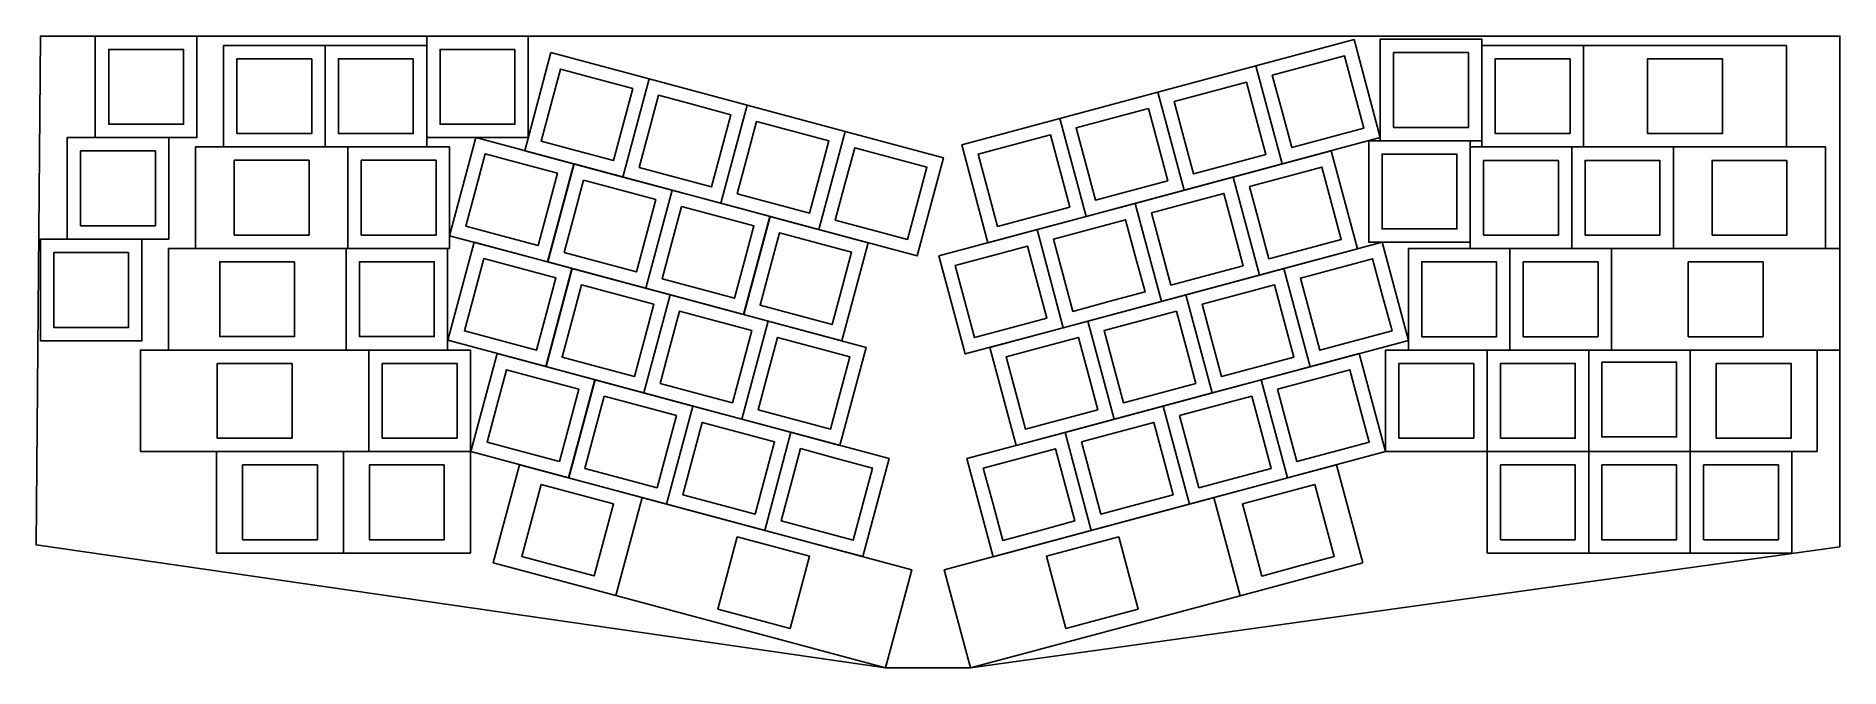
# Model space of a CAD drawing. Extents: x 81 to 419, y -209 to -91.
import ezdxf

# ---------------------------------------------------------------- set-up
doc = ezdxf.new("R2010")
doc.units = 0
doc.layers.add('_U_30EC_U_30A4_U_30E4_U_30', color=7, linetype='CONTINUOUS')

# ---------------------------------------------------------------- blocks, each defined once
blk = doc.blocks.new('BLOCK_2')
at = {"layer": '_U_30EC_U_30A4_U_30E4_U_30', "color": 18}
blk.add_lwpolyline([(258.38, -171.81), (265.15, -170), (271.91, -168.19), (273.72, -174.95), (275.53, -181.71), (268.77, -183.53), (262.01, -185.34), (260.2, -178.58), (258.38, -171.81), (258.38, -171.81)], dxfattribs=at)
blk = doc.blocks.new('BLOCK_3')
at = {"layer": '_U_30EC_U_30A4_U_30E4_U_30', "color": 18}
blk.add_lwpolyline([(276.74, -166.9), (283.5, -165.09), (290.26, -163.27), (292.07, -170.04), (293.88, -176.8), (287.12, -178.61), (280.36, -180.42), (278.55, -173.66), (276.74, -166.9), (276.74, -166.9)], dxfattribs=at)
blk = doc.blocks.new('BLOCK_4')
at = {"layer": '_U_30EC_U_30A4_U_30E4_U_30', "color": 18}
blk.add_lwpolyline([(295.09, -161.98), (301.85, -160.17), (308.61, -158.36), (310.42, -165.12), (312.24, -171.88), (305.47, -173.69), (298.71, -175.5), (296.9, -168.74), (295.09, -161.98), (295.09, -161.98)], dxfattribs=at)
blk = doc.blocks.new('BLOCK_5')
at = {"layer": '_U_30EC_U_30A4_U_30E4_U_30', "color": 18}
blk.add_lwpolyline([(313.44, -157.06), (320.2, -155.25), (326.96, -153.44), (328.78, -160.2), (330.59, -166.96), (323.83, -168.77), (317.06, -170.59), (315.25, -163.82), (313.44, -157.06), (313.44, -157.06)], dxfattribs=at)
blk = doc.blocks.new('BLOCK_6')
at = {"layer": '_U_30EC_U_30A4_U_30E4_U_30', "color": 18}
blk.add_lwpolyline([(266.27, -164.53), (264.45, -157.76), (262.64, -151), (269.4, -149.19), (276.17, -147.38), (277.98, -154.14), (279.79, -160.9), (273.03, -162.71), (266.27, -164.53), (266.27, -164.53)], dxfattribs=at)
blk = doc.blocks.new('BLOCK_7')
at = {"layer": '_U_30EC_U_30A4_U_30E4_U_30', "color": 18}
blk.add_lwpolyline([(302.97, -154.69), (301.16, -147.93), (299.35, -141.17), (306.11, -139.36), (312.87, -137.54), (314.68, -144.31), (316.49, -151.07), (309.73, -152.88), (302.97, -154.69), (302.97, -154.69)], dxfattribs=at)
blk = doc.blocks.new('BLOCK_8')
at = {"layer": '_U_30EC_U_30A4_U_30E4_U_30', "color": 18}
blk.add_lwpolyline([(284.62, -159.61), (282.81, -152.85), (280.99, -146.09), (287.76, -144.27), (294.52, -142.46), (296.33, -149.22), (298.14, -155.98), (291.38, -157.8), (284.62, -159.61), (284.62, -159.61)], dxfattribs=at)
blk = doc.blocks.new('BLOCK_9')
at = {"layer": '_U_30EC_U_30A4_U_30E4_U_30', "color": 18}
blk.add_lwpolyline([(334.85, -146.15), (328.08, -147.96), (321.32, -149.77), (319.51, -143.01), (317.7, -136.25), (324.46, -134.44), (331.22, -132.63), (333.03, -139.39), (334.85, -146.15), (334.85, -146.15)], dxfattribs=at)
blk = doc.blocks.new('BLOCK_10')
at = {"layer": '_U_30EC_U_30A4_U_30E4_U_30', "color": 18}
blk.add_lwpolyline([(256.76, -147.4), (254.95, -140.64), (253.14, -133.88), (259.9, -132.07), (266.66, -130.26), (268.47, -137.02), (270.28, -143.78), (263.52, -145.59), (256.76, -147.4), (256.76, -147.4)], dxfattribs=at)
blk = doc.blocks.new('BLOCK_11')
at = {"layer": '_U_30EC_U_30A4_U_30E4_U_30', "color": 18}
blk.add_lwpolyline([(293.47, -137.57), (291.65, -130.81), (289.84, -124.05), (296.6, -122.23), (303.36, -120.42), (305.18, -127.18), (306.99, -133.94), (300.23, -135.76), (293.47, -137.57), (293.47, -137.57)], dxfattribs=at)
blk = doc.blocks.new('BLOCK_12')
at = {"layer": '_U_30EC_U_30A4_U_30E4_U_30', "color": 18}
blk.add_lwpolyline([(275.11, -142.49), (273.3, -135.72), (271.49, -128.96), (278.25, -127.15), (285.01, -125.34), (286.82, -132.1), (288.64, -138.86), (281.87, -140.67), (275.11, -142.49), (275.11, -142.49)], dxfattribs=at)
blk = doc.blocks.new('BLOCK_13')
at = {"layer": '_U_30EC_U_30A4_U_30E4_U_30', "color": 18}
blk.add_lwpolyline([(325.34, -129.03), (318.58, -130.84), (311.82, -132.65), (310.01, -125.89), (308.19, -119.13), (314.96, -117.32), (321.72, -115.5), (323.53, -122.27), (325.34, -129.03), (325.34, -129.03)], dxfattribs=at)
blk = doc.blocks.new('BLOCK_14')
at = {"layer": '_U_30EC_U_30A4_U_30E4_U_30', "color": 18}
blk.add_lwpolyline([(261.02, -126.59), (259.21, -119.83), (257.4, -113.07), (264.16, -111.26), (270.92, -109.44), (272.73, -116.21), (274.54, -122.97), (267.78, -124.78), (261.02, -126.59), (261.02, -126.59)], dxfattribs=at)
blk = doc.blocks.new('BLOCK_15')
at = {"layer": '_U_30EC_U_30A4_U_30E4_U_30', "color": 18}
blk.add_lwpolyline([(297.72, -116.76), (295.91, -109.99), (294.1, -103.23), (300.86, -101.42), (307.62, -99.61), (309.44, -106.37), (311.25, -113.13), (304.49, -114.94), (297.72, -116.76), (297.72, -116.76)], dxfattribs=at)
blk = doc.blocks.new('BLOCK_16')
at = {"layer": '_U_30EC_U_30A4_U_30E4_U_30', "color": 18}
blk.add_lwpolyline([(279.37, -121.67), (277.56, -114.91), (275.75, -108.15), (282.51, -106.34), (289.27, -104.53), (291.08, -111.29), (292.89, -118.05), (286.13, -119.86), (279.37, -121.67), (279.37, -121.67)], dxfattribs=at)
blk = doc.blocks.new('BLOCK_17')
at = {"layer": '_U_30EC_U_30A4_U_30E4_U_30', "color": 18}
blk.add_lwpolyline([(329.6, -108.22), (322.84, -110.03), (316.08, -111.84), (314.27, -105.08), (312.45, -98.32), (319.22, -96.5), (325.98, -94.69), (327.79, -101.45), (329.6, -108.22), (329.6, -108.22)], dxfattribs=at)
blk = doc.blocks.new('BLOCK_18')
at = {"layer": '_U_30EC_U_30A4_U_30E4_U_30', "color": 18}
blk.add_lwpolyline([(350.15, -166.23), (343.15, -166.23), (336.15, -166.23), (336.15, -159.23), (336.15, -152.23), (343.15, -152.23), (350.15, -152.23), (350.15, -159.23), (350.15, -166.23), (350.15, -166.23)], dxfattribs=at)
blk = doc.blocks.new('BLOCK_19')
at = {"layer": '_U_30EC_U_30A4_U_30E4_U_30', "color": 18}
blk.add_lwpolyline([(369.15, -166.23), (362.15, -166.23), (355.15, -166.23), (355.15, -159.23), (355.15, -152.23), (362.15, -152.23), (369.15, -152.23), (369.15, -159.23), (369.15, -166.23), (369.15, -166.23)], dxfattribs=at)
blk = doc.blocks.new('BLOCK_20')
at = {"layer": '_U_30EC_U_30A4_U_30E4_U_30', "color": 18}
blk.add_lwpolyline([(354.41, -147.23), (347.41, -147.23), (340.41, -147.23), (340.41, -140.23), (340.41, -133.23), (347.41, -133.23), (354.41, -133.23), (354.41, -140.23), (354.41, -147.23), (354.41, -147.23)], dxfattribs=at)
blk = doc.blocks.new('BLOCK_21')
at = {"layer": '_U_30EC_U_30A4_U_30E4_U_30', "color": 18}
blk.add_lwpolyline([(373.41, -147.23), (366.41, -147.23), (359.41, -147.23), (359.41, -140.23), (359.41, -133.23), (366.41, -133.23), (373.41, -133.23), (373.41, -140.23), (373.41, -147.23), (373.41, -147.23)], dxfattribs=at)
blk = doc.blocks.new('BLOCK_22')
at = {"layer": '_U_30EC_U_30A4_U_30E4_U_30', "color": 18}
blk.add_lwpolyline([(346.99, -127.07), (339.99, -127.07), (332.99, -127.07), (332.99, -120.07), (332.99, -113.07), (339.99, -113.07), (346.99, -113.07), (346.99, -120.07), (346.99, -127.07), (346.99, -127.07)], dxfattribs=at)
blk = doc.blocks.new('BLOCK_23')
at = {"layer": '_U_30EC_U_30A4_U_30E4_U_30', "color": 18}
blk.add_lwpolyline([(365.99, -128.23), (358.99, -128.23), (351.99, -128.23), (351.99, -121.23), (351.99, -114.23), (358.99, -114.23), (365.99, -114.23), (365.99, -121.23), (365.99, -128.23), (365.99, -128.23)], dxfattribs=at)
blk = doc.blocks.new('BLOCK_24')
at = {"layer": '_U_30EC_U_30A4_U_30E4_U_30', "color": 18}
blk.add_lwpolyline([(384.99, -128.23), (377.99, -128.23), (370.99, -128.23), (370.99, -121.23), (370.99, -114.23), (377.99, -114.23), (384.99, -114.23), (384.99, -121.23), (384.99, -128.23), (384.99, -128.23)], dxfattribs=at)
blk = doc.blocks.new('BLOCK_25')
at = {"layer": '_U_30EC_U_30A4_U_30E4_U_30', "color": 18}
blk.add_lwpolyline([(349.16, -108.07), (342.16, -108.07), (335.16, -108.07), (335.16, -101.07), (335.16, -94.07), (342.16, -94.07), (349.16, -94.07), (349.16, -101.07), (349.16, -108.07), (349.16, -108.07)], dxfattribs=at)
blk = doc.blocks.new('BLOCK_26')
at = {"layer": '_U_30EC_U_30A4_U_30E4_U_30', "color": 18}
blk.add_lwpolyline([(368.16, -109.23), (361.16, -109.23), (354.16, -109.23), (354.16, -102.23), (354.16, -95.23), (361.16, -95.23), (368.16, -95.23), (368.16, -102.23), (368.16, -109.23), (368.16, -109.23)], dxfattribs=at)
blk = doc.blocks.new('BLOCK_27')
at = {"layer": '_U_30EC_U_30A4_U_30E4_U_30', "color": 18}
blk.add_lwpolyline([(396.66, -109.23), (389.66, -109.23), (382.66, -109.23), (382.66, -102.23), (382.66, -95.23), (389.66, -95.23), (396.66, -95.23), (396.66, -102.23), (396.66, -109.23), (396.66, -109.23)], dxfattribs=at)
blk = doc.blocks.new('BLOCK_28')
at = {"layer": '_U_30EC_U_30A4_U_30E4_U_30', "color": 18}
blk.add_lwpolyline([(409.53, -166.23), (402.53, -166.23), (395.53, -166.23), (395.53, -159.23), (395.53, -152.23), (402.53, -152.23), (409.53, -152.23), (409.53, -159.23), (409.53, -166.23), (409.53, -166.23)], dxfattribs=at)
blk = doc.blocks.new('BLOCK_29')
at = {"layer": '_U_30EC_U_30A4_U_30E4_U_30', "color": 18}
blk.add_lwpolyline([(404.28, -147.23), (397.28, -147.23), (390.28, -147.23), (390.28, -140.23), (390.28, -133.23), (397.28, -133.23), (404.28, -133.23), (404.28, -140.23), (404.28, -147.23), (404.28, -147.23)], dxfattribs=at)
blk = doc.blocks.new('BLOCK_30')
at = {"layer": '_U_30EC_U_30A4_U_30E4_U_30', "color": 18}
blk.add_lwpolyline([(287.33, -198.22), (280.57, -200.03), (273.81, -201.85), (272, -195.08), (270.18, -188.32), (276.95, -186.51), (283.71, -184.7), (285.52, -191.46), (287.33, -198.22), (287.33, -198.22)], dxfattribs=at)
blk = doc.blocks.new('BLOCK_31')
at = {"layer": '_U_30EC_U_30A4_U_30E4_U_30', "color": 18}
blk.add_lwpolyline([(306.89, -178.49), (313.65, -176.68), (320.41, -174.86), (322.22, -181.63), (324.03, -188.39), (317.27, -190.2), (310.51, -192.01), (308.7, -185.25), (306.89, -178.49), (306.89, -178.49)], dxfattribs=at)
blk = doc.blocks.new('BLOCK_32')
at = {"layer": '_U_30EC_U_30A4_U_30E4_U_30', "color": 18}
blk.add_lwpolyline([(374.09, -151.98), (381.09, -151.98), (388.09, -151.98), (388.09, -158.98), (388.09, -165.98), (381.09, -165.98), (374.09, -165.98), (374.09, -158.98), (374.09, -151.98), (374.09, -151.98)], dxfattribs=at)
blk = doc.blocks.new('BLOCK_33')
at = {"layer": '_U_30EC_U_30A4_U_30E4_U_30', "color": 18}
blk.add_lwpolyline([(374.09, -171.23), (381.09, -171.23), (388.09, -171.23), (388.09, -178.23), (388.09, -185.23), (381.09, -185.23), (374.09, -185.23), (374.09, -178.23), (374.09, -171.23), (374.09, -171.23)], dxfattribs=at)
blk = doc.blocks.new('BLOCK_34')
at = {"layer": '_U_30EC_U_30A4_U_30E4_U_30', "color": 18}
blk.add_lwpolyline([(393.15, -171.23), (400.15, -171.23), (407.15, -171.23), (407.15, -178.23), (407.15, -185.23), (400.15, -185.23), (393.15, -185.23), (393.15, -178.23), (393.15, -171.23), (393.15, -171.23)], dxfattribs=at)
blk = doc.blocks.new('BLOCK_35')
at = {"layer": '_U_30EC_U_30A4_U_30E4_U_30', "color": 18}
blk.add_lwpolyline([(355.15, -171.23), (362.15, -171.23), (369.15, -171.23), (369.15, -178.23), (369.15, -185.23), (362.15, -185.23), (355.15, -185.23), (355.15, -178.23), (355.15, -171.23), (355.15, -171.23)], dxfattribs=at)
blk = doc.blocks.new('BLOCK_36')
at = {"layer": '_U_30EC_U_30A4_U_30E4_U_30', "color": 18}
blk.add_lwpolyline([(408.74, -114.23), (401.74, -114.23), (394.74, -114.23), (394.74, -121.23), (394.74, -128.23), (401.74, -128.23), (408.74, -128.23), (408.74, -121.23), (408.74, -114.23), (408.74, -114.23)], dxfattribs=at)
blk = doc.blocks.new('BLOCK_37')
at = {"layer": '_U_30EC_U_30A4_U_30E4_U_30', "color": 18}
blk.add_lwpolyline([(273.67, -165.13), (278.59, -183.48), (260.24, -188.4), (255.32, -170.05), (273.67, -165.13)], dxfattribs=at)
blk = doc.blocks.new('BLOCK_38')
at = {"layer": '_U_30EC_U_30A4_U_30E4_U_30', "color": 18}
blk.add_lwpolyline([(292.03, -160.21), (296.94, -178.56), (278.59, -183.48), (273.67, -165.13), (292.03, -160.21)], dxfattribs=at)
blk = doc.blocks.new('BLOCK_39')
at = {"layer": '_U_30EC_U_30A4_U_30E4_U_30', "color": 18}
blk.add_lwpolyline([(310.38, -155.29), (315.3, -173.65), (296.94, -178.56), (292.03, -160.21), (310.38, -155.29)], dxfattribs=at)
blk = doc.blocks.new('BLOCK_40')
at = {"layer": '_U_30EC_U_30A4_U_30E4_U_30', "color": 18}
blk.add_lwpolyline([(328.73, -150.38), (333.65, -168.73), (315.3, -173.65), (310.38, -155.29), (328.73, -150.38)], dxfattribs=at)
blk = doc.blocks.new('BLOCK_41')
at = {"layer": '_U_30EC_U_30A4_U_30E4_U_30', "color": 18}
blk.add_lwpolyline([(282.85, -162.67), (264.5, -167.59), (259.58, -149.24), (277.93, -144.32), (282.85, -162.67)], dxfattribs=at)
blk = doc.blocks.new('BLOCK_42')
at = {"layer": '_U_30EC_U_30A4_U_30E4_U_30', "color": 18}
blk.add_lwpolyline([(301.2, -157.75), (282.85, -162.67), (277.93, -144.32), (296.29, -139.4), (301.2, -157.75)], dxfattribs=at)
blk = doc.blocks.new('BLOCK_43')
at = {"layer": '_U_30EC_U_30A4_U_30E4_U_30', "color": 18}
blk.add_lwpolyline([(319.56, -152.84), (301.2, -157.75), (296.29, -139.4), (314.64, -134.48), (319.56, -152.84)], dxfattribs=at)
blk = doc.blocks.new('BLOCK_44')
at = {"layer": '_U_30EC_U_30A4_U_30E4_U_30', "color": 18}
blk.add_lwpolyline([(337.91, -147.92), (319.56, -152.84), (314.64, -134.48), (332.99, -129.57), (337.91, -147.92)], dxfattribs=at)
blk = doc.blocks.new('BLOCK_45')
at = {"layer": '_U_30EC_U_30A4_U_30E4_U_30', "color": 18}
blk.add_lwpolyline([(273.34, -145.55), (254.99, -150.46), (250.07, -132.11), (268.43, -127.19), (273.34, -145.55)], dxfattribs=at)
blk = doc.blocks.new('BLOCK_46')
at = {"layer": '_U_30EC_U_30A4_U_30E4_U_30', "color": 18}
blk.add_lwpolyline([(291.7, -140.63), (273.34, -145.55), (268.43, -127.19), (286.78, -122.28), (291.7, -140.63)], dxfattribs=at)
blk = doc.blocks.new('BLOCK_47')
at = {"layer": '_U_30EC_U_30A4_U_30E4_U_30', "color": 18}
blk.add_lwpolyline([(310.05, -135.71), (291.7, -140.63), (286.78, -122.28), (305.13, -117.36), (310.05, -135.71)], dxfattribs=at)
blk = doc.blocks.new('BLOCK_48')
at = {"layer": '_U_30EC_U_30A4_U_30E4_U_30', "color": 18}
blk.add_lwpolyline([(328.4, -130.79), (310.05, -135.71), (305.13, -117.36), (323.49, -112.44), (328.4, -130.79)], dxfattribs=at)
blk = doc.blocks.new('BLOCK_49')
at = {"layer": '_U_30EC_U_30A4_U_30E4_U_30', "color": 18}
blk.add_lwpolyline([(277.6, -124.74), (259.25, -129.65), (254.33, -111.3), (272.69, -106.38), (277.6, -124.74)], dxfattribs=at)
blk = doc.blocks.new('BLOCK_50')
at = {"layer": '_U_30EC_U_30A4_U_30E4_U_30', "color": 18}
blk.add_lwpolyline([(295.96, -119.82), (277.6, -124.74), (272.69, -106.38), (291.04, -101.47), (295.96, -119.82)], dxfattribs=at)
blk = doc.blocks.new('BLOCK_51')
at = {"layer": '_U_30EC_U_30A4_U_30E4_U_30', "color": 18}
blk.add_lwpolyline([(314.31, -114.9), (295.96, -119.82), (291.04, -101.47), (309.39, -96.55), (314.31, -114.9)], dxfattribs=at)
blk = doc.blocks.new('BLOCK_52')
at = {"layer": '_U_30EC_U_30A4_U_30E4_U_30', "color": 18}
blk.add_lwpolyline([(332.66, -109.98), (314.31, -114.9), (309.39, -96.55), (327.74, -91.63), (332.66, -109.98)], dxfattribs=at)
blk = doc.blocks.new('BLOCK_53')
at = {"layer": '_U_30EC_U_30A4_U_30E4_U_30', "color": 18}
blk.add_lwpolyline([(352.65, -168.73), (333.65, -168.73), (333.65, -149.73), (352.65, -149.73), (352.65, -168.73)], dxfattribs=at)
blk = doc.blocks.new('BLOCK_54')
at = {"layer": '_U_30EC_U_30A4_U_30E4_U_30', "color": 18}
blk.add_lwpolyline([(352.65, -149.73), (371.65, -149.73), (371.65, -168.73), (352.65, -168.73), (352.65, -149.73)], dxfattribs=at)
blk = doc.blocks.new('BLOCK_55')
at = {"layer": '_U_30EC_U_30A4_U_30E4_U_30', "color": 18}
blk.add_lwpolyline([(356.91, -130.73), (356.91, -149.73), (337.91, -149.73), (337.91, -130.73), (356.91, -130.73)], dxfattribs=at)
blk = doc.blocks.new('BLOCK_56')
at = {"layer": '_U_30EC_U_30A4_U_30E4_U_30', "color": 18}
blk.add_lwpolyline([(375.91, -130.73), (375.91, -149.73), (356.91, -149.73), (356.91, -130.73), (375.91, -130.73)], dxfattribs=at)
blk = doc.blocks.new('BLOCK_57')
at = {"layer": '_U_30EC_U_30A4_U_30E4_U_30', "color": 18}
blk.add_lwpolyline([(349.49, -110.57), (349.49, -129.57), (330.49, -129.57), (330.49, -110.57), (349.49, -110.57)], dxfattribs=at)
blk = doc.blocks.new('BLOCK_58')
at = {"layer": '_U_30EC_U_30A4_U_30E4_U_30', "color": 18}
blk.add_lwpolyline([(368.49, -111.73), (368.49, -130.73), (349.49, -130.73), (349.49, -111.73), (368.49, -111.73)], dxfattribs=at)
blk = doc.blocks.new('BLOCK_59')
at = {"layer": '_U_30EC_U_30A4_U_30E4_U_30', "color": 18}
blk.add_lwpolyline([(387.49, -130.73), (387.49, -111.73)], dxfattribs=at)
blk = doc.blocks.new('BLOCK_60')
at = {"layer": '_U_30EC_U_30A4_U_30E4_U_30', "color": 18}
blk.add_lwpolyline([(368.49, -111.73), (368.49, -130.73)], dxfattribs=at)
blk = doc.blocks.new('BLOCK_61')
at = {"layer": '_U_30EC_U_30A4_U_30E4_U_30', "color": 18}
blk.add_lwpolyline([(387.49, -111.73), (368.49, -111.73)], dxfattribs=at)
blk = doc.blocks.new('BLOCK_62')
at = {"layer": '_U_30EC_U_30A4_U_30E4_U_30', "color": 18}
blk.add_lwpolyline([(368.49, -130.73), (387.49, -130.73)], dxfattribs=at)
blk = doc.blocks.new('BLOCK_63')
at = {"layer": '_U_30EC_U_30A4_U_30E4_U_30', "color": 18}
blk.add_lwpolyline([(351.66, -91.57), (351.66, -110.57), (332.66, -110.57), (332.66, -91.57), (351.66, -91.57)], dxfattribs=at)
blk = doc.blocks.new('BLOCK_64')
at = {"layer": '_U_30EC_U_30A4_U_30E4_U_30', "color": 18}
blk.add_lwpolyline([(370.66, -92.73), (370.66, -111.73), (351.66, -111.73), (351.66, -92.73), (370.66, -92.73)], dxfattribs=at)
blk = doc.blocks.new('BLOCK_65')
at = {"layer": '_U_30EC_U_30A4_U_30E4_U_30', "color": 18}
blk.add_lwpolyline([(370.66, -92.73), (370.66, -111.73)], dxfattribs=at)
blk = doc.blocks.new('BLOCK_66')
at = {"layer": '_U_30EC_U_30A4_U_30E4_U_30', "color": 18}
blk.add_lwpolyline([(408.66, -92.73), (370.66, -92.73)], dxfattribs=at)
blk = doc.blocks.new('BLOCK_67')
at = {"layer": '_U_30EC_U_30A4_U_30E4_U_30', "color": 18}
blk.add_lwpolyline([(370.66, -111.73), (387.49, -111.73)], dxfattribs=at)
blk = doc.blocks.new('BLOCK_68')
at = {"layer": '_U_30EC_U_30A4_U_30E4_U_30', "color": 18}
blk.add_lwpolyline([(414.4, -168.73), (390.65, -168.73), (390.65, -149.73), (414.4, -149.73), (414.4, -168.73)], dxfattribs=at)
blk = doc.blocks.new('BLOCK_69')
at = {"layer": '_U_30EC_U_30A4_U_30E4_U_30', "color": 18}
blk.add_lwpolyline([(418.66, -149.73), (375.91, -149.73), (375.91, -130.73), (418.66, -130.73), (418.66, -149.73)], dxfattribs=at)
blk = doc.blocks.new('BLOCK_70')
at = {"layer": '_U_30EC_U_30A4_U_30E4_U_30', "color": 18}
blk.add_lwpolyline([(387.49, -130.73), (415.99, -130.73)], dxfattribs=at)
blk = doc.blocks.new('BLOCK_71')
at = {"layer": '_U_30EC_U_30A4_U_30E4_U_30', "color": 18}
blk.add_lwpolyline([(387.49, -111.73), (387.49, -130.73)], dxfattribs=at)
blk = doc.blocks.new('BLOCK_72')
at = {"layer": '_U_30EC_U_30A4_U_30E4_U_30', "color": 18}
blk.add_lwpolyline([(415.99, -130.73), (415.99, -111.73)], dxfattribs=at)
blk = doc.blocks.new('BLOCK_73')
at = {"layer": '_U_30EC_U_30A4_U_30E4_U_30', "color": 18}
blk.add_lwpolyline([(408.66, -92.73), (408.66, -111.73)], dxfattribs=at)
blk = doc.blocks.new('BLOCK_74')
at = {"layer": '_U_30EC_U_30A4_U_30E4_U_30', "color": 18}
blk.add_lwpolyline([(306.45, -195.69), (255.98, -209.21), (251.06, -190.86), (301.53, -177.34), (306.45, -195.69)], dxfattribs=at)
blk = doc.blocks.new('BLOCK_75')
at = {"layer": '_U_30EC_U_30A4_U_30E4_U_30', "color": 18}
blk.add_lwpolyline([(329.39, -189.54), (306.45, -195.69), (301.53, -177.34), (324.47, -171.19), (329.39, -189.54)], dxfattribs=at)
blk = doc.blocks.new('BLOCK_76')
at = {"layer": '_U_30EC_U_30A4_U_30E4_U_30', "color": 18}
blk.add_lwpolyline([(371.65, -168.73), (371.65, -149.73), (390.65, -149.73), (390.65, -168.73), (371.65, -168.73)], dxfattribs=at)
blk = doc.blocks.new('BLOCK_77')
at = {"layer": '_U_30EC_U_30A4_U_30E4_U_30', "color": 18}
blk.add_lwpolyline([(371.65, -187.73), (371.65, -168.73), (390.65, -168.73), (390.65, -187.73), (371.65, -187.73)], dxfattribs=at)
blk = doc.blocks.new('BLOCK_78')
at = {"layer": '_U_30EC_U_30A4_U_30E4_U_30', "color": 18}
blk.add_lwpolyline([(390.65, -187.73), (390.65, -168.73), (409.65, -168.73), (409.65, -187.73), (390.65, -187.73)], dxfattribs=at)
blk = doc.blocks.new('BLOCK_79')
at = {"layer": '_U_30EC_U_30A4_U_30E4_U_30', "color": 18}
blk.add_lwpolyline([(352.65, -187.73), (352.65, -168.73), (371.65, -168.73), (371.65, -187.73), (352.65, -187.73)], dxfattribs=at)
blk = doc.blocks.new('BLOCK_80')
at = {"layer": '_U_30EC_U_30A4_U_30E4_U_30', "color": 18}
blk.add_lwpolyline([(387.49, -111.73), (415.99, -111.73)], dxfattribs=at)

msp = doc.modelspace()

# ---------------------------------------------------------------- linework, layer by layer
at = {"layer": '_U_30EC_U_30A4_U_30E4_U_30', "color": 18}
for points in [[(418.66, -186.55), (255.98, -209.2), (240.08, -209.2), (81.14, -186.19), (81.96, -90.98), (418.66, -90.98), (418.66, -186.55)], [(92.23, -109.98), (92.23, -90.98), (111.23, -90.98), (111.23, -109.98), (92.23, -109.98)], [(154.23, -109.98), (154.23, -90.98), (173.23, -90.98), (173.23, -109.98), (154.23, -109.98)], [(94.73, -107.48), (101.73, -107.48), (108.73, -107.48), (108.73, -100.48), (108.73, -93.48), (101.73, -93.48), (94.73, -93.48), (94.73, -100.48), (94.73, -107.48), (94.73, -107.48)], [(116.23, -111.72), (116.23, -92.72), (135.23, -92.72), (135.23, -111.72), (116.23, -111.72)], [(135.23, -111.72), (135.23, -92.72), (154.23, -92.72), (154.23, -111.72), (135.23, -111.72)], [(170.73, -93.48), (163.73, -93.48), (156.73, -93.48), (156.73, -100.48), (156.73, -107.48), (163.73, -107.48), (170.73, -107.48), (170.73, -100.48), (170.73, -93.48), (170.73, -93.48)], [(177.49, -94.08), (195.84, -99), (190.93, -117.35), (172.57, -112.43), (177.49, -94.08)], [(132.73, -95.22), (125.73, -95.22), (118.73, -95.22), (118.73, -102.22), (118.73, -109.22), (125.73, -109.22), (132.73, -109.22), (132.73, -102.22), (132.73, -95.22), (132.73, -95.22)], [(151.73, -95.22), (144.73, -95.22), (137.73, -95.22), (137.73, -102.22), (137.73, -109.22), (144.73, -109.22), (151.73, -109.22), (151.73, -102.22), (151.73, -95.22), (151.73, -95.22)], [(175.63, -110.67), (182.4, -112.48), (189.16, -114.29), (190.97, -107.53), (192.78, -100.77), (186.02, -98.96), (179.26, -97.14), (177.45, -103.91), (175.63, -110.67), (175.63, -110.67)], [(195.84, -99), (214.2, -103.92), (209.28, -122.27), (190.93, -117.35), (195.84, -99)], [(193.99, -115.58), (200.75, -117.4), (207.51, -119.21), (209.32, -112.45), (211.13, -105.69), (204.37, -103.87), (197.61, -102.06), (195.8, -108.82), (193.99, -115.58), (193.99, -115.58)], [(214.2, -103.92), (232.55, -108.83), (227.63, -127.19), (209.28, -122.27), (214.2, -103.92)], [(212.34, -120.5), (219.1, -122.31), (225.86, -124.13), (227.68, -117.36), (229.49, -110.6), (222.73, -108.79), (215.96, -106.98), (214.15, -113.74), (212.34, -120.5), (212.34, -120.5)], [(86.98, -128.98), (86.98, -109.98), (105.98, -109.98), (105.98, -128.98), (86.98, -128.98)], [(163.4, -109.98), (181.75, -114.89), (176.83, -133.25), (158.48, -128.33), (163.4, -109.98)], [(232.55, -108.83), (250.9, -113.75), (245.98, -132.11), (227.63, -127.19), (232.55, -108.83)], [(89.48, -126.48), (96.48, -126.48), (103.48, -126.48), (103.48, -119.48), (103.48, -112.48), (96.48, -112.48), (89.48, -112.48), (89.48, -119.48), (89.48, -126.48), (89.48, -126.48)], [(110.98, -111.72), (139.48, -111.72), (139.48, -130.72), (110.98, -130.72), (110.98, -111.72)], [(132.23, -114.22), (125.23, -114.22), (118.23, -114.22), (118.23, -121.22), (118.23, -128.22), (125.23, -128.22), (132.23, -128.22), (132.23, -121.22), (132.23, -114.22), (132.23, -114.22)], [(139.48, -130.72), (139.48, -111.72), (158.48, -111.72), (158.48, -130.72), (139.48, -130.72)], [(155.98, -114.22), (148.98, -114.22), (141.98, -114.22), (141.98, -121.22), (141.98, -128.22), (148.98, -128.22), (155.98, -128.22), (155.98, -121.22), (155.98, -114.22), (155.98, -114.22)], [(161.54, -126.56), (168.3, -128.37), (175.06, -130.18), (176.88, -123.42), (178.69, -116.66), (171.93, -114.85), (165.17, -113.04), (163.35, -119.8), (161.54, -126.56), (161.54, -126.56)], [(230.69, -125.42), (237.45, -127.23), (244.22, -129.04), (246.03, -122.28), (247.84, -115.52), (241.08, -113.71), (234.32, -111.9), (232.5, -118.66), (230.69, -125.42), (230.69, -125.42)], [(181.81, -114.89), (200.17, -119.81), (195.25, -138.16), (176.9, -133.25), (181.81, -114.89)], [(179.96, -131.48), (186.72, -133.29), (193.48, -135.1), (195.29, -128.34), (197.1, -121.58), (190.34, -119.77), (183.58, -117.96), (181.77, -124.72), (179.96, -131.48), (179.96, -131.48)], [(200.17, -119.81), (218.52, -124.73), (213.6, -143.08), (195.25, -138.16), (200.17, -119.81)], [(198.31, -136.4), (205.07, -138.21), (211.83, -140.02), (213.64, -133.26), (215.46, -126.5), (208.7, -124.68), (201.93, -122.87), (200.12, -129.63), (198.31, -136.4), (198.31, -136.4)], [(218.45, -124.73), (236.81, -129.65), (231.89, -148), (213.54, -143.08), (218.45, -124.73)], [(216.6, -141.31), (223.36, -143.13), (230.12, -144.94), (231.93, -138.18), (233.74, -131.41), (226.98, -129.6), (220.22, -127.79), (218.41, -134.55), (216.6, -141.31), (216.6, -141.31)], [(81.96, -147.98), (81.96, -128.98), (100.96, -128.98), (100.96, -147.98), (81.96, -147.98)], [(84.46, -145.48), (91.46, -145.48), (98.46, -145.48), (98.46, -138.48), (98.46, -131.48), (91.46, -131.48), (84.46, -131.48), (84.46, -138.48), (84.46, -145.48), (84.46, -145.48)], [(105.9, -130.72), (139.15, -130.72), (139.15, -149.72), (105.9, -149.72), (105.9, -130.72)], [(139.15, -130.72), (158.15, -130.72), (158.15, -149.72), (139.15, -149.72), (139.15, -130.72)], [(163.13, -129.56), (181.48, -134.48), (176.57, -152.83), (158.21, -147.91), (163.13, -129.56)], [(129.52, -133.22), (122.52, -133.22), (115.52, -133.22), (115.52, -140.22), (115.52, -147.22), (122.52, -147.22), (129.52, -147.22), (129.52, -140.22), (129.52, -133.22), (129.52, -133.22)], [(141.65, -147.22), (148.65, -147.22), (155.65, -147.22), (155.65, -140.22), (155.65, -133.22), (148.65, -133.22), (141.65, -133.22), (141.65, -140.22), (141.65, -147.22), (141.65, -147.22)], [(161.28, -146.14), (168.04, -147.95), (174.8, -149.77), (176.61, -143), (178.42, -136.24), (171.66, -134.43), (164.9, -132.62), (163.09, -139.38), (161.28, -146.14), (161.28, -146.14)], [(181.42, -134.48), (199.77, -139.39), (194.86, -157.75), (176.5, -152.83), (181.42, -134.48)], [(179.56, -151.06), (186.33, -152.87), (193.09, -154.68), (194.9, -147.92), (196.71, -141.16), (189.95, -139.35), (183.19, -137.54), (181.38, -144.3), (179.56, -151.06), (179.56, -151.06)], [(199.77, -139.39), (218.13, -144.31), (213.21, -162.66), (194.86, -157.75), (199.77, -139.39)], [(197.92, -155.98), (204.68, -157.79), (211.44, -159.6), (213.25, -152.84), (215.06, -146.08), (208.3, -144.27), (201.54, -142.45), (199.73, -149.22), (197.92, -155.98), (197.92, -155.98)], [(218.13, -144.31), (236.48, -149.23), (231.56, -167.58), (213.21, -162.66), (218.13, -144.31)], [(216.27, -160.9), (223.03, -162.71), (229.79, -164.52), (231.6, -157.76), (233.42, -151), (226.65, -149.18), (219.89, -147.37), (218.08, -154.13), (216.27, -160.9), (216.27, -160.9)], [(100.66, -168.72), (100.66, -149.72), (143.41, -149.72), (143.41, -168.72), (100.66, -168.72)], [(143.41, -149.72), (162.41, -149.72), (162.41, -168.72), (143.41, -168.72), (143.41, -149.72)], [(167.39, -150.37), (185.74, -155.29), (180.83, -173.64), (162.47, -168.72), (167.39, -150.37)], [(129.03, -152.22), (122.03, -152.22), (115.03, -152.22), (115.03, -159.22), (115.03, -166.22), (122.03, -166.22), (129.03, -166.22), (129.03, -159.22), (129.03, -152.22), (129.03, -152.22)], [(145.91, -166.22), (152.91, -166.22), (159.91, -166.22), (159.91, -159.22), (159.91, -152.22), (152.91, -152.22), (145.91, -152.22), (145.91, -159.22), (145.91, -166.22), (145.91, -166.22)], [(165.53, -166.95), (172.3, -168.77), (179.06, -170.58), (180.87, -163.82), (182.68, -157.05), (175.92, -155.24), (169.16, -153.43), (167.35, -160.19), (165.53, -166.95), (165.53, -166.95)], [(180.76, -173.64), (185.68, -155.29), (204.03, -160.2), (199.11, -178.56), (180.76, -173.64)], [(187.45, -158.35), (185.64, -165.11), (183.82, -171.87), (190.59, -173.68), (197.35, -175.5), (199.16, -168.73), (200.97, -161.97), (194.21, -160.16), (187.45, -158.35), (187.45, -158.35)], [(204.03, -160.2), (222.38, -165.12), (217.47, -183.47), (199.11, -178.56), (204.03, -160.2)], [(202.18, -176.79), (208.94, -178.6), (215.7, -180.41), (217.51, -173.65), (219.32, -166.89), (212.56, -165.08), (205.8, -163.27), (203.99, -170.03), (202.18, -176.79), (202.18, -176.79)], [(222.38, -165.12), (240.74, -170.04), (235.82, -188.39), (217.47, -183.47), (222.38, -165.12)], [(138.66, -168.72), (138.66, -187.72), (114.91, -187.72), (114.91, -168.72), (138.66, -168.72)], [(162.41, -168.72), (162.41, -187.72), (138.66, -187.72), (138.66, -168.72), (162.41, -168.72)], [(220.53, -181.71), (227.29, -183.52), (234.05, -185.33), (235.86, -178.57), (237.67, -171.81), (230.91, -170), (224.15, -168.18), (222.34, -174.95), (220.53, -181.71), (220.53, -181.71)], [(133.78, -171.22), (133.78, -178.22), (133.78, -185.22), (126.78, -185.22), (119.78, -185.22), (119.78, -178.22), (119.78, -171.22), (126.78, -171.22), (133.78, -171.22), (133.78, -171.22)], [(157.53, -171.22), (157.53, -178.22), (157.53, -185.22), (150.53, -185.22), (143.53, -185.22), (143.53, -178.22), (143.53, -171.22), (150.53, -171.22), (157.53, -171.22), (157.53, -171.22)], [(171.58, -171.18), (194.53, -177.33), (189.61, -195.68), (166.67, -189.53), (171.58, -171.18)], [(189.17, -178.48), (187.36, -185.24), (185.55, -192), (178.79, -190.19), (172.02, -188.38), (173.84, -181.62), (175.65, -174.86), (182.41, -176.67), (189.17, -178.48), (189.17, -178.48)], [(189.61, -195.68), (194.53, -177.33), (245, -190.85), (240.08, -209.2), (189.61, -195.68)], [(208.73, -198.22), (210.54, -191.45), (212.35, -184.69), (219.11, -186.5), (225.87, -188.32), (224.06, -195.08), (222.25, -201.84), (215.49, -200.03), (208.73, -198.22), (208.73, -198.22)]]:
    msp.add_lwpolyline(points, dxfattribs=at)

# ---------------------------------------------------------------- block references
at = {"layer": '_U_30EC_U_30A4_U_30E4_U_30'}
for name in ['BLOCK_52', 'BLOCK_63', 'BLOCK_25', 'BLOCK_64', 'BLOCK_65', 'BLOCK_66', 'BLOCK_73', 'BLOCK_51', 'BLOCK_17', 'BLOCK_26', 'BLOCK_27', 'BLOCK_15', 'BLOCK_50', 'BLOCK_16', 'BLOCK_49', 'BLOCK_14', 'BLOCK_57', 'BLOCK_48', 'BLOCK_22', 'BLOCK_58', 'BLOCK_23', 'BLOCK_60', 'BLOCK_61', 'BLOCK_67', 'BLOCK_24', 'BLOCK_59', 'BLOCK_71', 'BLOCK_80', 'BLOCK_36', 'BLOCK_72', 'BLOCK_47', 'BLOCK_13', 'BLOCK_11', 'BLOCK_46', 'BLOCK_45', 'BLOCK_12', 'BLOCK_10', 'BLOCK_44', 'BLOCK_55', 'BLOCK_56', 'BLOCK_62', 'BLOCK_69', 'BLOCK_70', 'BLOCK_43', 'BLOCK_9', 'BLOCK_20', 'BLOCK_21', 'BLOCK_29', 'BLOCK_7', 'BLOCK_42', 'BLOCK_41', 'BLOCK_8', 'BLOCK_6', 'BLOCK_40', 'BLOCK_53', 'BLOCK_54', 'BLOCK_76', 'BLOCK_68', 'BLOCK_5', 'BLOCK_18', 'BLOCK_19', 'BLOCK_32', 'BLOCK_28', 'BLOCK_39', 'BLOCK_4', 'BLOCK_38', 'BLOCK_37', 'BLOCK_3', 'BLOCK_2', 'BLOCK_79', 'BLOCK_77', 'BLOCK_78', 'BLOCK_75', 'BLOCK_35', 'BLOCK_33', 'BLOCK_34', 'BLOCK_31', 'BLOCK_74', 'BLOCK_30']:
    msp.add_blockref(name, (0, 0), dxfattribs=at)

doc.saveas('drawing.dxf')
